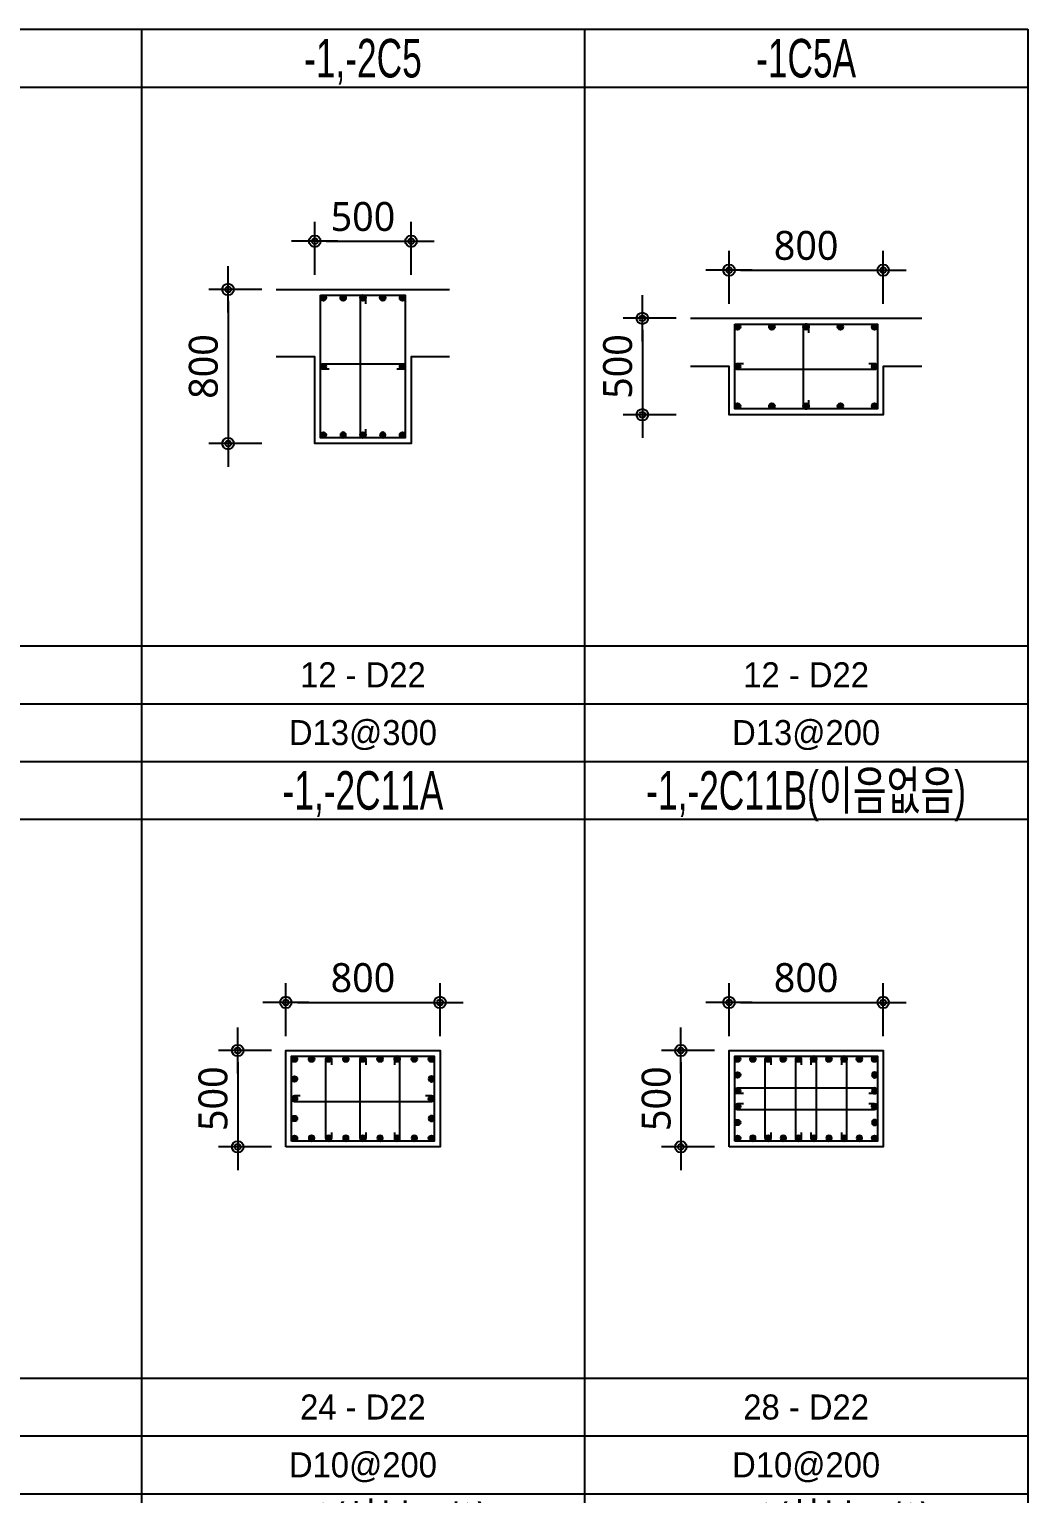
# Model space of a CAD drawing. Header units: millimetres. Extents: x 321717 to 696608, y -514806 to -16026.
# Drawn here: x 513102 to 518283, y -398355 to -390755 of the extents above; entities that cross this region are included whole.
import ezdxf
from ezdxf.enums import TextEntityAlignment as Align

# ---------------------------------------------------------------- set-up
doc = ezdxf.new("R2010")
doc.units = ezdxf.units.MM
doc.header["$LTSCALE"] = 65
doc.layers.get('Defpoints').update_dxf_attribs({"color": 145})
for name, color, linetype in [('BAR', 2, 'Continuous'), ('BAR1', 2, 'Continuous'), ('DIM', 7, 'Continuous'), ('LINE', 7, 'Continuous'), ('기둥', 4, 'Continuous')]:
    doc.layers.add(name, color=color, linetype=linetype)
doc.layers.add('TEXT', color=3, linetype='Continuous', lineweight=9)
doc.styles.add('돋음', font='Dotum.ttf')
doc.styles.add('맑은고딕', font='malgun_0.ttf')
doc.dimstyles.new('DIM_30', dxfattribs={"dimscale": 30, "dimtxt": 3, "dimasz": 1.2, "dimexe": 2, "dimexo": 1.5, "dimgap": 1, "dimtad": 1, "dimdec": 0, "dimdsep": 46, "dimtxsty": '맑은고딕', "dimblk1": 'DIMDOT', "dimblk2": 'DIMDOT', "dimsah": 1, "dimcen": 1, "dimdle": 2, "dimclrd": 7, "dimclre": 7, "dimclrt": 3, "dimadec": 0, "dimazin": 0, "dimtfac": 1, "dimtdec": 0, "dimtix": 1, "dimtmove": 2, "dimatfit": 3, "dimldrblk": 'DIMDOT', "dimfxl": 1, "dimtolj": 1, "dimarcsym": 0})

# ---------------------------------------------------------------- blocks, each defined once
blk = doc.blocks.new('A$C74EF247C')
at = {"layer": 'LINE', "color": 7, "linetype": 'Continuous'}
for p, q in [((0, 0), (0, -3800)), ((0, 0), (2300, 0)), ((2300, 0), (2300, -3800)), ((0, -300), (2300, -300)), ((0, -3800), (2300, -3800))]:
    blk.add_line(p, q, dxfattribs=at)
at = {"layer": 'LINE', "color": 4, "linetype": 'Continuous'}
for p, q in [((0, -3200), (2300, -3200)), ((0, -3500), (2300, -3500))]:
    blk.add_line(p, q, dxfattribs=at)
blk = doc.blocks.new('DIMDOT')
at = {"layer": 'DIM', "linetype": 'Continuous'}
blk.add_line((-2, 0), (2, 0), dxfattribs=at)
for radius in [0.5, 0.25]:
    blk.add_circle((0, 0), radius, dxfattribs=at)
blk = doc.blocks.new('*D130')
at = {"layer": 'Defpoints', "color": 0, "transparency": 16777216}
for p in [(546130.1, -127319.1), (545880.1, -127819.1), (546130.1, -127819.1)]:
    blk.add_point(p, dxfattribs=at)
at = {"layer": 'DIM', "color": 7, "lineweight": -2, "transparency": 16777216}
for p, q in [((546055.1, -127319.1), (545780.1, -127319.1)), ((545880.1, -127379.1), (545880.1, -127759.1)), ((546055.1, -127819.1), (545780.1, -127819.1))]:
    blk.add_line(p, q, dxfattribs=at)
at = {"layer": 'DIM', "color": 7, "lineweight": -2, "transparency": 16777216, "xscale": 60, "yscale": 60, "zscale": 60}
for p, rotation in [((545880.1, -127319.1), 90), ((545880.1, -127819.1), 270)]:
    blk.add_blockref('DIMDOT', p, dxfattribs=dict(at, rotation=rotation))
at = {"layer": 'DIM', "color": 3, "transparency": 16777216, "insert": (545752.6, -127569.1), "char_height": 150, "attachment_point": 5, "rotation": 90, "style": '맑은고딕'}
blk.add_mtext('\\A1;500', dxfattribs=at)
blk = doc.blocks.new('*D131')
at = {"layer": 'Defpoints', "color": 0, "transparency": 16777216}
for p in [(547130.1, -126869.1), (546330.1, -127119.1), (547130.1, -127119.1)]:
    blk.add_point(p, dxfattribs=at)
at = {"layer": 'DIM', "color": 7, "lineweight": -2, "transparency": 16777216}
for p, q in [((546330.1, -127044.1), (546330.1, -126769.1)), ((547130.1, -127044.1), (547130.1, -126769.1)), ((546390.1, -126869.1), (547070.1, -126869.1))]:
    blk.add_line(p, q, dxfattribs=at)
at = {"layer": 'DIM', "color": 7, "lineweight": -2, "transparency": 16777216, "xscale": 60, "yscale": 60, "zscale": 60, "rotation": 180}
blk.add_blockref('DIMDOT', (546330.1, -126869.1), dxfattribs=at)
at = {"layer": 'DIM', "color": 7, "lineweight": -2, "transparency": 16777216, "xscale": 60, "yscale": 60, "zscale": 60}
blk.add_blockref('DIMDOT', (547130.1, -126869.1), dxfattribs=at)
at = {"layer": 'DIM', "color": 3, "transparency": 16777216, "insert": (546730.1, -126741.6), "char_height": 150, "attachment_point": 5, "style": '맑은고딕'}
blk.add_mtext('\\A1;800', dxfattribs=at)
blk = doc.blocks.new('ST')
at = {"layer": 'BAR'}
blk.add_circle((0, 0), 14.5, dxfattribs=at)
blk = doc.blocks.new('A$C08B0344F')
at = {"layer": 'BAR'}
blk.add_hatch(color=256, dxfattribs=at).paths.add_polyline_path([(14.5, 0, 1), (-14.5, 0, 1)])
at = {"layer": 'BAR', "rotation": 270}
blk.add_blockref('ST', (0, 0), dxfattribs=at)
blk = doc.blocks.new('*D132')
at = {"layer": 'Defpoints', "color": 0, "transparency": 16777216}
for p in [(548580.1, -121041.3), (548330.1, -121841.3), (548580.1, -121841.3)]:
    blk.add_point(p, dxfattribs=at)
at = {"layer": 'DIM', "color": 7, "lineweight": -2, "transparency": 16777216}
for p, q in [((548505.1, -121041.3), (548230.1, -121041.3)), ((548330.1, -121101.3), (548330.1, -121781.3)), ((548505.1, -121841.3), (548230.1, -121841.3))]:
    blk.add_line(p, q, dxfattribs=at)
at = {"layer": 'DIM', "color": 7, "lineweight": -2, "transparency": 16777216, "xscale": 60, "yscale": 60, "zscale": 60}
for p, rotation in [((548330.1, -121041.3), 90), ((548330.1, -121841.3), 270)]:
    blk.add_blockref('DIMDOT', p, dxfattribs=dict(at, rotation=rotation))
at = {"layer": 'DIM', "color": 3, "transparency": 16777216, "insert": (548202.6, -121441.3), "char_height": 150, "attachment_point": 5, "rotation": 90, "style": '맑은고딕'}
blk.add_mtext('\\A1;800', dxfattribs=at)
blk = doc.blocks.new('*D133')
at = {"layer": 'Defpoints', "color": 0, "transparency": 16777216}
for p in [(549280.1, -120791.3), (548780.1, -121041.3), (549280.1, -121041.3)]:
    blk.add_point(p, dxfattribs=at)
at = {"layer": 'DIM', "color": 7, "lineweight": -2, "transparency": 16777216}
for p, q in [((548780.1, -120966.3), (548780.1, -120691.3)), ((549280.1, -120966.3), (549280.1, -120691.3)), ((548840.1, -120791.3), (549220.1, -120791.3))]:
    blk.add_line(p, q, dxfattribs=at)
at = {"layer": 'DIM', "color": 7, "lineweight": -2, "transparency": 16777216, "xscale": 60, "yscale": 60, "zscale": 60, "rotation": 180}
blk.add_blockref('DIMDOT', (548780.1, -120791.3), dxfattribs=at)
at = {"layer": 'DIM', "color": 7, "lineweight": -2, "transparency": 16777216, "xscale": 60, "yscale": 60, "zscale": 60}
blk.add_blockref('DIMDOT', (549280.1, -120791.3), dxfattribs=at)
at = {"layer": 'DIM', "color": 3, "transparency": 16777216, "insert": (549030.1, -120663.9), "char_height": 150, "attachment_point": 5, "style": '맑은고딕'}
blk.add_mtext('\\A1;500', dxfattribs=at)
blk = doc.blocks.new('*D136')
at = {"layer": 'Defpoints', "color": 0, "transparency": 16777216}
for p in [(550730.1, -127319.1), (550480.1, -127819.1), (550730.1, -127819.1)]:
    blk.add_point(p, dxfattribs=at)
at = {"layer": 'DIM', "color": 7, "lineweight": -2, "transparency": 16777216}
for p, q in [((550655.1, -127319.1), (550380.1, -127319.1)), ((550480.1, -127379.1), (550480.1, -127759.1)), ((550655.1, -127819.1), (550380.1, -127819.1))]:
    blk.add_line(p, q, dxfattribs=at)
at = {"layer": 'DIM', "color": 7, "lineweight": -2, "transparency": 16777216, "xscale": 60, "yscale": 60, "zscale": 60}
for p, rotation in [((550480.1, -127319.1), 90), ((550480.1, -127819.1), 270)]:
    blk.add_blockref('DIMDOT', p, dxfattribs=dict(at, rotation=rotation))
at = {"layer": 'DIM', "color": 3, "transparency": 16777216, "insert": (550352.6, -127569.1), "char_height": 150, "attachment_point": 5, "rotation": 90, "style": '맑은고딕'}
blk.add_mtext('\\A1;500', dxfattribs=at)
blk = doc.blocks.new('*D137')
at = {"layer": 'Defpoints', "color": 0, "transparency": 16777216}
for p in [(551730.1, -127069.1), (550930.1, -127319.1), (551730.1, -127319.1)]:
    blk.add_point(p, dxfattribs=at)
at = {"layer": 'DIM', "color": 7, "lineweight": -2, "transparency": 16777216}
for p, q in [((550930.1, -127244.1), (550930.1, -126969.1)), ((551730.1, -127244.1), (551730.1, -126969.1)), ((550990.1, -127069.1), (551670.1, -127069.1))]:
    blk.add_line(p, q, dxfattribs=at)
at = {"layer": 'DIM', "color": 7, "lineweight": -2, "transparency": 16777216, "xscale": 60, "yscale": 60, "zscale": 60, "rotation": 180}
blk.add_blockref('DIMDOT', (550930.1, -127069.1), dxfattribs=at)
at = {"layer": 'DIM', "color": 7, "lineweight": -2, "transparency": 16777216, "xscale": 60, "yscale": 60, "zscale": 60}
blk.add_blockref('DIMDOT', (551730.1, -127069.1), dxfattribs=at)
at = {"layer": 'DIM', "color": 3, "transparency": 16777216, "insert": (551330.1, -126941.6), "char_height": 150, "attachment_point": 5, "style": '맑은고딕'}
blk.add_mtext('\\A1;800', dxfattribs=at)
blk = doc.blocks.new('*D142')
at = {"layer": 'Defpoints', "color": 0, "transparency": 16777216}
for p in [(546330.1, -138489.4), (546080.1, -138989.4), (546330.1, -138989.4)]:
    blk.add_point(p, dxfattribs=at)
at = {"layer": 'DIM', "color": 7, "lineweight": -2, "transparency": 16777216}
for p, q in [((546255.1, -138489.4), (545980.1, -138489.4)), ((546080.1, -138549.4), (546080.1, -138929.4)), ((546255.1, -138989.4), (545980.1, -138989.4))]:
    blk.add_line(p, q, dxfattribs=at)
at = {"layer": 'DIM', "color": 7, "lineweight": -2, "transparency": 16777216, "xscale": 60, "yscale": 60, "zscale": 60}
for p, rotation in [((546080.1, -138489.4), 90), ((546080.1, -138989.4), 270)]:
    blk.add_blockref('DIMDOT', p, dxfattribs=dict(at, rotation=rotation))
at = {"layer": 'DIM', "color": 3, "transparency": 16777216, "insert": (545952.6, -138739.4), "char_height": 150, "attachment_point": 5, "rotation": 90, "style": '맑은고딕'}
blk.add_mtext('\\A1;500', dxfattribs=at)
blk = doc.blocks.new('*D143')
at = {"layer": 'Defpoints', "color": 0, "transparency": 16777216}
for p in [(547130.1, -138239.4), (546330.1, -138489.4), (547130.1, -138489.4)]:
    blk.add_point(p, dxfattribs=at)
at = {"layer": 'DIM', "color": 7, "lineweight": -2, "transparency": 16777216}
for p, q in [((546330.1, -138414.4), (546330.1, -138139.4)), ((547130.1, -138414.4), (547130.1, -138139.4)), ((546390.1, -138239.4), (547070.1, -138239.4))]:
    blk.add_line(p, q, dxfattribs=at)
at = {"layer": 'DIM', "color": 7, "lineweight": -2, "transparency": 16777216, "xscale": 60, "yscale": 60, "zscale": 60, "rotation": 180}
blk.add_blockref('DIMDOT', (546330.1, -138239.4), dxfattribs=at)
at = {"layer": 'DIM', "color": 7, "lineweight": -2, "transparency": 16777216, "xscale": 60, "yscale": 60, "zscale": 60}
blk.add_blockref('DIMDOT', (547130.1, -138239.4), dxfattribs=at)
at = {"layer": 'DIM', "color": 3, "transparency": 16777216, "insert": (546730.1, -138111.9), "char_height": 150, "attachment_point": 5, "style": '맑은고딕'}
blk.add_mtext('\\A1;800', dxfattribs=at)
blk = doc.blocks.new('*D144')
at = {"layer": 'Defpoints', "color": 0, "transparency": 16777216}
for p in [(548630.1, -133548.1), (548380.1, -134048.1), (548630.1, -134048.1)]:
    blk.add_point(p, dxfattribs=at)
at = {"layer": 'DIM', "color": 7, "lineweight": -2, "transparency": 16777216}
for p, q in [((548555.1, -133548.1), (548280.1, -133548.1)), ((548380.1, -133608.1), (548380.1, -133988.1)), ((548555.1, -134048.1), (548280.1, -134048.1))]:
    blk.add_line(p, q, dxfattribs=at)
at = {"layer": 'DIM', "color": 7, "lineweight": -2, "transparency": 16777216, "xscale": 60, "yscale": 60, "zscale": 60}
for p, rotation in [((548380.1, -133548.1), 90), ((548380.1, -134048.1), 270)]:
    blk.add_blockref('DIMDOT', p, dxfattribs=dict(at, rotation=rotation))
at = {"layer": 'DIM', "color": 3, "transparency": 16777216, "insert": (548252.6, -133798.1), "char_height": 150, "attachment_point": 5, "rotation": 90, "style": '맑은고딕'}
blk.add_mtext('\\A1;500', dxfattribs=at)
blk = doc.blocks.new('*D145')
at = {"layer": 'Defpoints', "color": 0, "transparency": 16777216}
for p in [(549430.1, -133298.1), (548630.1, -133548.1), (549430.1, -133548.1)]:
    blk.add_point(p, dxfattribs=at)
at = {"layer": 'DIM', "color": 7, "lineweight": -2, "transparency": 16777216}
for p, q in [((548630.1, -133473.1), (548630.1, -133198.1)), ((549430.1, -133473.1), (549430.1, -133198.1)), ((548690.1, -133298.1), (549370.1, -133298.1))]:
    blk.add_line(p, q, dxfattribs=at)
at = {"layer": 'DIM', "color": 7, "lineweight": -2, "transparency": 16777216, "xscale": 60, "yscale": 60, "zscale": 60, "rotation": 180}
blk.add_blockref('DIMDOT', (548630.1, -133298.1), dxfattribs=at)
at = {"layer": 'DIM', "color": 7, "lineweight": -2, "transparency": 16777216, "xscale": 60, "yscale": 60, "zscale": 60}
blk.add_blockref('DIMDOT', (549430.1, -133298.1), dxfattribs=at)
at = {"layer": 'DIM', "color": 3, "transparency": 16777216, "insert": (549030.1, -133170.6), "char_height": 150, "attachment_point": 5, "style": '맑은고딕'}
blk.add_mtext('\\A1;800', dxfattribs=at)
blk = doc.blocks.new('*D167')
at = {"layer": 'Defpoints', "color": 0, "transparency": 16777216}
for p in [(550930.1, -138489.4), (550680.1, -138989.4), (550930.1, -138989.4)]:
    blk.add_point(p, dxfattribs=at)
at = {"layer": 'DIM', "color": 7, "lineweight": -2, "transparency": 16777216}
for p, q in [((550855.1, -138489.4), (550580.1, -138489.4)), ((550680.1, -138549.4), (550680.1, -138929.4)), ((550855.1, -138989.4), (550580.1, -138989.4))]:
    blk.add_line(p, q, dxfattribs=at)
at = {"layer": 'DIM', "color": 7, "lineweight": -2, "transparency": 16777216, "xscale": 60, "yscale": 60, "zscale": 60}
for p, rotation in [((550680.1, -138489.4), 90), ((550680.1, -138989.4), 270)]:
    blk.add_blockref('DIMDOT', p, dxfattribs=dict(at, rotation=rotation))
at = {"layer": 'DIM', "color": 3, "transparency": 16777216, "insert": (550552.6, -138739.4), "char_height": 150, "attachment_point": 5, "rotation": 90, "style": '맑은고딕'}
blk.add_mtext('\\A1;500', dxfattribs=at)
blk = doc.blocks.new('*D168')
at = {"layer": 'Defpoints', "color": 0, "transparency": 16777216}
for p in [(551730.1, -138239.4), (550930.1, -138489.4), (551730.1, -138489.4)]:
    blk.add_point(p, dxfattribs=at)
at = {"layer": 'DIM', "color": 7, "lineweight": -2, "transparency": 16777216}
for p, q in [((550930.1, -138414.4), (550930.1, -138139.4)), ((551730.1, -138414.4), (551730.1, -138139.4)), ((550990.1, -138239.4), (551670.1, -138239.4))]:
    blk.add_line(p, q, dxfattribs=at)
at = {"layer": 'DIM', "color": 7, "lineweight": -2, "transparency": 16777216, "xscale": 60, "yscale": 60, "zscale": 60, "rotation": 180}
blk.add_blockref('DIMDOT', (550930.1, -138239.4), dxfattribs=at)
at = {"layer": 'DIM', "color": 7, "lineweight": -2, "transparency": 16777216, "xscale": 60, "yscale": 60, "zscale": 60}
blk.add_blockref('DIMDOT', (551730.1, -138239.4), dxfattribs=at)
at = {"layer": 'DIM', "color": 3, "transparency": 16777216, "insert": (551330.1, -138111.9), "char_height": 150, "attachment_point": 5, "style": '맑은고딕'}
blk.add_mtext('\\A1;800', dxfattribs=at)
blk = doc.blocks.new('*D181')
at = {"layer": 'Defpoints', "color": 0, "transparency": 16777216}
for p in [(548530.1, -139879.4), (548280.1, -140779.4), (548530.1, -140779.4)]:
    blk.add_point(p, dxfattribs=at)
at = {"layer": 'DIM', "color": 7, "lineweight": -2, "transparency": 16777216}
for p, q in [((548455.1, -139879.4), (548180.1, -139879.4)), ((548280.1, -139939.4), (548280.1, -140719.4)), ((548455.1, -140779.4), (548180.1, -140779.4))]:
    blk.add_line(p, q, dxfattribs=at)
at = {"layer": 'DIM', "color": 7, "lineweight": -2, "transparency": 16777216, "xscale": 60, "yscale": 60, "zscale": 60}
for p, rotation in [((548280.1, -139879.4), 90), ((548280.1, -140779.4), 270)]:
    blk.add_blockref('DIMDOT', p, dxfattribs=dict(at, rotation=rotation))
at = {"layer": 'DIM', "color": 3, "transparency": 16777216, "insert": (548152.6, -140329.4), "char_height": 150, "attachment_point": 5, "rotation": 90, "style": '맑은고딕'}
blk.add_mtext('\\A1;900', dxfattribs=at)
blk = doc.blocks.new('*D182')
at = {"layer": 'Defpoints', "color": 0, "transparency": 16777216}
for p in [(549330.1, -139629.4), (548730.1, -139879.4), (549330.1, -139879.4)]:
    blk.add_point(p, dxfattribs=at)
at = {"layer": 'DIM', "color": 7, "lineweight": -2, "transparency": 16777216}
for p, q in [((548730.1, -139804.4), (548730.1, -139529.4)), ((549330.1, -139804.4), (549330.1, -139529.4)), ((548790.1, -139629.4), (549270.1, -139629.4))]:
    blk.add_line(p, q, dxfattribs=at)
at = {"layer": 'DIM', "color": 7, "lineweight": -2, "transparency": 16777216, "xscale": 60, "yscale": 60, "zscale": 60, "rotation": 180}
blk.add_blockref('DIMDOT', (548730.1, -139629.4), dxfattribs=at)
at = {"layer": 'DIM', "color": 7, "lineweight": -2, "transparency": 16777216, "xscale": 60, "yscale": 60, "zscale": 60}
blk.add_blockref('DIMDOT', (549330.1, -139629.4), dxfattribs=at)
at = {"layer": 'DIM', "color": 3, "transparency": 16777216, "insert": (549030.1, -139501.9), "char_height": 150, "attachment_point": 5, "style": '맑은고딕'}
blk.add_mtext('\\A1;600', dxfattribs=at)
blk = doc.blocks.new('*D187')
at = {"layer": 'Defpoints', "color": 0, "transparency": 16777216}
for p in [(550830.1, -145192.8), (550580.1, -146092.8), (550830.1, -146092.8)]:
    blk.add_point(p, dxfattribs=at)
at = {"layer": 'DIM', "color": 7, "lineweight": -2, "transparency": 16777216}
for p, q in [((550755.1, -145192.8), (550480.1, -145192.8)), ((550580.1, -145252.8), (550580.1, -146032.8)), ((550755.1, -146092.8), (550480.1, -146092.8))]:
    blk.add_line(p, q, dxfattribs=at)
at = {"layer": 'DIM', "color": 7, "lineweight": -2, "transparency": 16777216, "xscale": 60, "yscale": 60, "zscale": 60}
for p, rotation in [((550580.1, -145192.8), 90), ((550580.1, -146092.8), 270)]:
    blk.add_blockref('DIMDOT', p, dxfattribs=dict(at, rotation=rotation))
at = {"layer": 'DIM', "color": 3, "transparency": 16777216, "insert": (550452.6, -145642.8), "char_height": 150, "attachment_point": 5, "rotation": 90, "style": '맑은고딕'}
blk.add_mtext('\\A1;900', dxfattribs=at)
blk = doc.blocks.new('*D188')
at = {"layer": 'Defpoints', "color": 0, "transparency": 16777216}
for p in [(551630.1, -144942.8), (551030.1, -145192.8), (551630.1, -145192.8)]:
    blk.add_point(p, dxfattribs=at)
at = {"layer": 'DIM', "color": 7, "lineweight": -2, "transparency": 16777216}
for p, q in [((551030.1, -145117.8), (551030.1, -144842.8)), ((551630.1, -145117.8), (551630.1, -144842.8)), ((551090.1, -144942.8), (551570.1, -144942.8))]:
    blk.add_line(p, q, dxfattribs=at)
at = {"layer": 'DIM', "color": 7, "lineweight": -2, "transparency": 16777216, "xscale": 60, "yscale": 60, "zscale": 60, "rotation": 180}
blk.add_blockref('DIMDOT', (551030.1, -144942.8), dxfattribs=at)
at = {"layer": 'DIM', "color": 7, "lineweight": -2, "transparency": 16777216, "xscale": 60, "yscale": 60, "zscale": 60}
blk.add_blockref('DIMDOT', (551630.1, -144942.8), dxfattribs=at)
at = {"layer": 'DIM', "color": 3, "transparency": 16777216, "insert": (551330.1, -144815.3), "char_height": 150, "attachment_point": 5, "style": '맑은고딕'}
blk.add_mtext('\\A1;600', dxfattribs=at)
blk = doc.blocks.new('2C4')
at = {"layer": 'BAR1'}
blk.add_lwpolyline([(780, 1830), (780, 2270), (1520, 2270), (1520, 1830)], close=True, dxfattribs=at)
for points in [[(1164.5, 1874.5), (1164.5, 1844.5, -1), (1135.5, 1844.5), (1135.5, 2255.5, -1), (1164.5, 2255.5), (1164.5, 2225.5)], [(824.5, 2064.5), (794.5, 2064.5, 1), (794.5, 2035.5), (1505.5, 2035.5, 1), (1505.5, 2064.5), (1475.5, 2064.5)]]:
    blk.add_lwpolyline(points, format="xyb", dxfattribs=at)
at = {"layer": '기둥'}
for points in [[(1100, 2500), (1100, 2300), (1550, 2300), (1550, 1800), (750, 1800), (750, 2050), (550, 2050)], [(850, 2500), (850, 2300), (550, 2300)]]:
    blk.add_lwpolyline(points, dxfattribs=at)
at = {"layer": 'BAR', "rotation": 89.99999999999713}
for p in [(794.5, 2255.5), (972.25, 2255.5), (1150, 2255.5), (1327.75, 2255.5), (1505.5, 2255.5), (794.5, 2050), (1505.5, 2050), (794.5, 1844.5), (972.25, 1844.5), (1150, 1844.5), (1327.75, 1844.5), (1505.5, 1844.5)]:
    blk.add_blockref('A$C08B0344F', p, dxfattribs=at)
at = {"layer": 'LINE'}
blk.add_blockref('A$C74EF247C', (0, 3800), dxfattribs=at)
at = {"layer": 'TEXT', "color": 6, "style": '돋음', "width": 0.7}
blk.add_text('-1,-2C4', height=200, dxfattribs=at).set_placement((1150, 3650), align=Align.MIDDLE_CENTER)
at = {"layer": 'TEXT', "linetype": 'ByBlock', "style": '돋음'}
for s, p in [('12 - D22', (1150, 450)), ('D10@300', (1150, 150))]:
    blk.add_text(s, height=130, dxfattribs=at).set_placement(p, align=Align.MIDDLE_CENTER)
at = {"layer": 'DIM'}
dim = blk.add_linear_dim(base=(1550, 2750), p1=(750, 2500), p2=(1550, 2500), dimstyle='DIM_30', override={"dimscale": 50}, dxfattribs=at)
dim.commit()
dim.dimension.update_dxf_attribs({"geometry": '*D131', "text_midpoint": (1150, 2877.5), "insert": (-545580.09, 129619.06)})
dim = blk.add_linear_dim(base=(300, 1800), p1=(550, 2300), p2=(550, 1800), angle=270, dimstyle='DIM_30', override={"dimscale": 50}, dxfattribs=at)
dim.commit()
dim.dimension.update_dxf_attribs({"geometry": '*D130', "text_midpoint": (172.5, 2050), "insert": (-545580.09, 129619.06)})
blk = doc.blocks.new('2C5')
at = {"layer": 'BAR1'}
blk.add_lwpolyline([(930, 2420), (1370, 2420), (1370, 1680), (930, 1680)], close=True, dxfattribs=at)
for points in [[(1164.5, 2375.5), (1164.5, 2405.5, 1), (1135.5, 2405.5), (1135.5, 1694.5, 1), (1164.5, 1694.5), (1164.5, 1724.5)], [(974.5, 2035.5), (944.5, 2035.5, -1), (944.5, 2064.5), (1355.5, 2064.5, -1), (1355.5, 2035.5), (1325.5, 2035.5)]]:
    blk.add_lwpolyline(points, format="xyb", dxfattribs=at)
at = {"layer": '기둥'}
blk.add_line((700, 2450), (1600, 2450), dxfattribs=at)
blk.add_lwpolyline([(1600, 2100), (1400, 2100), (1400, 1650), (900, 1650), (900, 2100), (700, 2100)], dxfattribs=at)
at = {"layer": 'BAR'}
for p in [(944.5, 2405.5), (1047.25, 2405.5), (1150, 2405.5), (1252.75, 2405.5), (1355.5, 2405.5), (944.5, 2050), (1355.5, 2050), (944.5, 1694.5), (1150, 1694.5), (1355.5, 1694.5)]:
    blk.add_blockref('A$C08B0344F', p, dxfattribs=at)
at = {"layer": 'BAR', "xscale": -1, "rotation": 180}
for p in [(1047.25, 1694.5), (1252.75, 1694.5)]:
    blk.add_blockref('A$C08B0344F', p, dxfattribs=at)
at = {"layer": 'LINE'}
blk.add_blockref('A$C74EF247C', (0, 3800), dxfattribs=at)
at = {"layer": 'TEXT', "color": 6, "style": '돋음', "width": 0.7}
blk.add_text('-1,-2C5', height=200, dxfattribs=at).set_placement((1150, 3650), align=Align.MIDDLE_CENTER)
at = {"layer": 'TEXT', "linetype": 'ByBlock', "style": '돋음'}
for s, p in [('12 - D22', (1150, 450)), ('D13@300', (1150, 150))]:
    blk.add_text(s, height=130, dxfattribs=at).set_placement(p, align=Align.MIDDLE_CENTER)
at = {"layer": 'DIM'}
dim = blk.add_linear_dim(base=(1400, 2700), p1=(900, 2450), p2=(1400, 2450), dimstyle='DIM_30', override={"dimscale": 50}, dxfattribs=at)
dim.commit()
dim.dimension.update_dxf_attribs({"geometry": '*D133', "text_midpoint": (1150, 2827.5), "insert": (-547880.09, 123491.35)})
dim = blk.add_linear_dim(base=(450, 1650), p1=(700, 2450), p2=(700, 1650), angle=270, dimstyle='DIM_30', override={"dimscale": 50}, dxfattribs=at)
dim.commit()
dim.dimension.update_dxf_attribs({"geometry": '*D132', "text_midpoint": (322.5, 2050), "insert": (-547880.09, 123491.35)})
blk = doc.blocks.new('C5A')
at = {"layer": 'BAR1'}
blk.add_lwpolyline([(780, 2270), (1520, 2270), (1520, 1830), (780, 1830)], close=True, dxfattribs=at)
for points in [[(1164.5, 2225.5), (1164.5, 2255.5, 1), (1135.5, 2255.5), (1135.5, 1844.5, 1), (1164.5, 1844.5), (1164.5, 1874.5)], [(824.5, 2064.5), (794.5, 2064.5, 1), (794.5, 2035.5), (1505.5, 2035.5, 1), (1505.5, 2064.5), (1475.5, 2064.5)]]:
    blk.add_lwpolyline(points, format="xyb", dxfattribs=at)
at = {"layer": '기둥'}
blk.add_line((550, 2300), (1750, 2300), dxfattribs=at)
blk.add_lwpolyline([(1750, 2050), (1550, 2050), (1550, 1800), (750, 1800), (750, 2050), (550, 2050)], dxfattribs=at)
at = {"layer": 'BAR'}
for p in [(794.5, 2255.5), (972.25, 2255.5), (1150, 2255.5), (1327.75, 2255.5), (1505.5, 2255.5), (794.5, 2050), (1505.5, 2050), (794.5, 1844.5), (972.25, 1844.5), (1150, 1844.5), (1327.75, 1844.5), (1505.5, 1844.5)]:
    blk.add_blockref('A$C08B0344F', p, dxfattribs=at)
at = {"layer": 'LINE'}
blk.add_blockref('A$C74EF247C', (0, 3800), dxfattribs=at)
at = {"layer": 'TEXT', "color": 6, "style": '돋음', "width": 0.7}
blk.add_text('-1C5A', height=200, dxfattribs=at).set_placement((1150, 3650), align=Align.MIDDLE_CENTER)
at = {"layer": 'TEXT', "linetype": 'ByBlock', "style": '돋음'}
for s, p in [('12 - D22', (1150, 450)), ('D13@200', (1150, 150))]:
    blk.add_text(s, height=130, dxfattribs=at).set_placement(p, align=Align.MIDDLE_CENTER)
at = {"layer": 'DIM'}
dim = blk.add_linear_dim(base=(1550, 2550), p1=(750, 2300), p2=(1550, 2300), dimstyle='DIM_30', override={"dimscale": 50}, dxfattribs=at)
dim.commit()
dim.dimension.update_dxf_attribs({"geometry": '*D137', "text_midpoint": (1150, 2677.5), "insert": (-550180.09, 129619.06)})
dim = blk.add_linear_dim(base=(300, 1800), p1=(550, 2300), p2=(550, 1800), angle=270, dimstyle='DIM_30', override={"dimscale": 50}, dxfattribs=at)
dim.commit()
dim.dimension.update_dxf_attribs({"geometry": '*D136', "text_midpoint": (172.5, 2050), "insert": (-550180.09, 129619.06)})
blk = doc.blocks.new('-2C11')
at = {"layer": 'BAR1'}
blk.add_lwpolyline([(780, 1830), (780, 2270), (1520, 2270), (1520, 1830)], close=True, dxfattribs=at)
for points in [[(1093.4, 1874.5), (1093.4, 1844.5, -1), (1064.4, 1844.5), (1064.4, 2255.5, -1), (1093.4, 2255.5), (1093.4, 2225.5)], [(1206.6, 1874.5), (1206.6, 1844.5, 1), (1235.6, 1844.5), (1235.6, 2255.5, 1), (1206.6, 2255.5), (1206.6, 2225.5)], [(824.5, 2064.5), (794.5, 2064.5, 1), (794.5, 2035.5), (1505.5, 2035.5, 1), (1505.5, 2064.5), (1475.5, 2064.5)]]:
    blk.add_lwpolyline(points, format="xyb", dxfattribs=at)
at = {"layer": '기둥'}
blk.add_lwpolyline([(750, 1800), (750, 2300), (1550, 2300), (1550, 1800)], close=True, dxfattribs=at)
at = {"layer": 'BAR', "rotation": 90.00000000000031}
for p in [(794.5, 2255.5), (936.7, 2255.5), (1078.9, 2255.5), (1221.1, 2255.5), (1363.3, 2255.5), (1505.5, 2255.5), (794.5, 2152.75), (794.5, 2050), (1505.5, 2050), (794.5, 1947.25), (794.5, 1844.5), (936.7, 1844.5), (1078.9, 1844.5), (1221.1, 1844.5), (1363.3, 1844.5), (1505.5, 1844.5)]:
    blk.add_blockref('A$C08B0344F', p, dxfattribs=at)
at = {"layer": 'BAR', "xscale": -1, "rotation": 269.9999999999955}
for p in [(1505.5, 2152.75), (1505.5, 1947.25)]:
    blk.add_blockref('A$C08B0344F', p, dxfattribs=at)
at = {"layer": 'LINE'}
blk.add_blockref('A$C74EF247C', (0, 3800), dxfattribs=at)
at = {"layer": 'TEXT', "color": 6, "style": '돋음', "width": 0.7}
blk.add_text('-1,-2C11', height=200, dxfattribs=at).set_placement((1150, 3650), align=Align.MIDDLE_CENTER)
at = {"layer": 'TEXT', "linetype": 'ByBlock', "style": '돋음'}
for s, p in [('18 - D22', (1150, 450)), ('D10@200', (1150, 150))]:
    blk.add_text(s, height=130, dxfattribs=at).set_placement(p, align=Align.MIDDLE_CENTER)
at = {"layer": 'DIM'}
dim = blk.add_linear_dim(base=(1550, 2550), p1=(750, 2300), p2=(1550, 2300), dimstyle='DIM_30', override={"dimscale": 50}, dxfattribs=at)
dim.commit()
dim.dimension.update_dxf_attribs({"geometry": '*D143', "text_midpoint": (1150, 2677.5), "insert": (-545580.09, 140789.38)})
dim = blk.add_linear_dim(base=(500, 1800), p1=(750, 2300), p2=(750, 1800), angle=270, dimstyle='DIM_30', override={"dimscale": 50}, dxfattribs=at)
dim.commit()
dim.dimension.update_dxf_attribs({"geometry": '*D142', "text_midpoint": (372.5, 2050), "insert": (-545580.09, 140789.38)})
blk = doc.blocks.new('-2C11A')
at = {"layer": 'BAR1'}
blk.add_lwpolyline([(780, 1830), (780, 2270), (1520, 2270), (1520, 1830)], close=True, dxfattribs=at)
for points in [[(986.75, 1874.5), (986.75, 1844.5, -1), (957.75, 1844.5), (957.75, 2255.5, -1), (986.75, 2255.5), (986.75, 2225.5)], [(1164.5, 1874.5), (1164.5, 1844.5, -1), (1135.5, 1844.5), (1135.5, 2255.5, -1), (1164.5, 2255.5), (1164.5, 2225.5)], [(1313.25, 1874.5), (1313.25, 1844.5, 1), (1342.25, 1844.5), (1342.25, 2255.5, 1), (1313.25, 2255.5), (1313.25, 2225.5)], [(824.5, 2064.5), (794.5, 2064.5, 1), (794.5, 2035.5), (1505.5, 2035.5, 1), (1505.5, 2064.5), (1475.5, 2064.5)]]:
    blk.add_lwpolyline(points, format="xyb", dxfattribs=at)
at = {"layer": '기둥'}
blk.add_lwpolyline([(750, 1800), (750, 2300), (1550, 2300), (1550, 1800)], close=True, dxfattribs=at)
at = {"layer": 'BAR', "rotation": 90.00000000000031}
for p in [(794.5, 2255.5), (883.375, 2255.5), (972.25, 2255.5), (1061.125, 2255.5), (1150, 2255.5), (1238.875, 2255.5), (1327.75, 2255.5), (1416.625, 2255.5), (1505.5, 2255.5), (794.5, 2152.75), (794.5, 2050), (1505.5, 2050), (794.5, 1947.25), (794.5, 1844.5), (1505.5, 1844.5)]:
    blk.add_blockref('A$C08B0344F', p, dxfattribs=at)
at = {"layer": 'BAR', "xscale": -1}
for p, rotation in [((1505.5, 2152.75), 269.9999999999955), ((1505.5, 1947.25), 269.9999999999955), ((883.375, 1844.5), 89.99999999999544), ((972.25, 1844.5), 89.99999999999544), ((1061.125, 1844.5), 89.99999999999544), ((1150, 1844.5), 89.99999999999544), ((1238.875, 1844.5), 89.99999999999544), ((1327.75, 1844.5), 89.99999999999544), ((1416.625, 1844.5), 89.99999999999544)]:
    blk.add_blockref('A$C08B0344F', p, dxfattribs=dict(at, rotation=rotation))
at = {"layer": 'LINE'}
blk.add_blockref('A$C74EF247C', (0, 3800), dxfattribs=at)
at = {"layer": 'TEXT', "color": 6, "style": '돋음', "width": 0.7}
blk.add_text('-1,-2C11A', height=200, dxfattribs=at).set_placement((1150, 3650), align=Align.MIDDLE_CENTER)
at = {"layer": 'TEXT', "linetype": 'ByBlock', "style": '돋음'}
for s, p in [('24 - D22', (1150, 450)), ('D10@200', (1150, 150))]:
    blk.add_text(s, height=130, dxfattribs=at).set_placement(p, align=Align.MIDDLE_CENTER)
at = {"layer": 'DIM'}
dim = blk.add_linear_dim(base=(1550, 2550), p1=(750, 2300), p2=(1550, 2300), dimstyle='DIM_30', override={"dimscale": 50}, dxfattribs=at)
dim.commit()
dim.dimension.update_dxf_attribs({"geometry": '*D145', "text_midpoint": (1150, 2677.497), "insert": (-547880.091, 135848.065)})
dim = blk.add_linear_dim(base=(500, 1800), p1=(750, 2300), p2=(750, 1800), angle=270, dimstyle='DIM_30', override={"dimscale": 50}, dxfattribs=at)
dim.commit()
dim.dimension.update_dxf_attribs({"geometry": '*D144', "text_midpoint": (372.503, 2050), "insert": (-547880.091, 135848.065)})
blk = doc.blocks.new('-2C11B')
at = {"layer": 'BAR1'}
blk.add_lwpolyline([(780, 1830), (780, 2270), (1520, 2270), (1520, 1830)], close=True, dxfattribs=at)
for points in [[(967, 1874.5), (967, 1844.5, -1), (938, 1844.5), (938, 2255.5, -1), (967, 2255.5), (967, 2225.5)], [(1125, 1874.5), (1125, 1844.5, -1), (1096, 1844.5), (1096, 2255.5, -1), (1125, 2255.5), (1125, 2225.5)], [(1175, 1874.5), (1175, 1844.5, 1), (1204, 1844.5), (1204, 2255.5, 1), (1175, 2255.5), (1175, 2225.5)], [(1333, 1874.5), (1333, 1844.5, 1), (1362, 1844.5), (1362, 2255.5, 1), (1333, 2255.5), (1333, 2225.5)], [(824.5, 2076.6), (794.5, 2076.6, -1), (794.5, 2105.6), (1505.5, 2105.6, -1), (1505.5, 2076.6), (1475.5, 2076.6)], [(824.5, 2023.4), (794.5, 2023.4, 1), (794.5, 1994.4), (1505.5, 1994.4, 1), (1505.5, 2023.4), (1475.5, 2023.4)]]:
    blk.add_lwpolyline(points, format="xyb", dxfattribs=at)
at = {"layer": '기둥'}
blk.add_lwpolyline([(750, 1800), (750, 2300), (1550, 2300), (1550, 1800)], close=True, dxfattribs=at)
at = {"layer": 'BAR', "rotation": 90.00000000000031}
for p in [(794.5, 2255.5), (873.5, 2255.5), (952.5, 2255.5), (1031.5, 2255.5), (1110.5, 2255.5), (1189.5, 2255.5), (1268.5, 2255.5), (1347.5, 2255.5), (1426.5, 2255.5), (1505.5, 2255.5), (794.5, 2173.3), (794.5, 2091.1), (794.5, 2008.9), (1505.5, 2008.9), (794.5, 1926.7), (794.5, 1844.5), (1505.5, 1844.5)]:
    blk.add_blockref('A$C08B0344F', p, dxfattribs=at)
at = {"layer": 'BAR', "xscale": -1}
for p, rotation in [((1505.5, 2173.3), 269.9999999999955), ((1505.5, 2091.1), 269.9999999999955), ((1505.5, 1926.7), 269.9999999999955), ((873.5, 1844.5), 89.99999999999544), ((952.5, 1844.5), 89.99999999999544), ((1031.5, 1844.5), 89.99999999999544), ((1110.5, 1844.5), 89.99999999999544), ((1189.5, 1844.5), 89.99999999999544), ((1268.5, 1844.5), 89.99999999999544), ((1347.5, 1844.5), 89.99999999999544), ((1426.5, 1844.5), 89.99999999999544)]:
    blk.add_blockref('A$C08B0344F', p, dxfattribs=dict(at, rotation=rotation))
at = {"layer": 'LINE'}
blk.add_blockref('A$C74EF247C', (0, 3800), dxfattribs=at)
at = {"layer": 'TEXT', "color": 6, "style": '돋음', "width": 0.7}
blk.add_text('-1,-2C11B(이음없음)', height=200, dxfattribs=at).set_placement((1150, 3650), align=Align.MIDDLE_CENTER)
at = {"layer": 'TEXT', "linetype": 'ByBlock', "style": '돋음'}
for s, p in [('28 - D22', (1150, 450)), ('D10@200', (1150, 150))]:
    blk.add_text(s, height=130, dxfattribs=at).set_placement(p, align=Align.MIDDLE_CENTER)
at = {"layer": 'DIM'}
dim = blk.add_linear_dim(base=(1550, 2550), p1=(750, 2300), p2=(1550, 2300), dimstyle='DIM_30', override={"dimscale": 50}, dxfattribs=at)
dim.commit()
dim.dimension.update_dxf_attribs({"geometry": '*D168', "text_midpoint": (1150, 2677.5), "insert": (-550180.1, 140789.4)})
dim = blk.add_linear_dim(base=(500, 1800), p1=(750, 2300), p2=(750, 1800), angle=270, dimstyle='DIM_30', override={"dimscale": 50}, dxfattribs=at)
dim.commit()
dim.dimension.update_dxf_attribs({"geometry": '*D167', "text_midpoint": (372.5, 2050), "insert": (-550180.1, 140789.4)})
blk = doc.blocks.new('-1BT2(상부')
at = {"layer": 'BAR1'}
blk.add_lwpolyline([(880, 2420), (1420, 2420), (1420, 1580), (880, 1580)], close=True, dxfattribs=at)
for points in [[(1113.4, 2375.5), (1113.4, 2405.5, 1), (1084.4, 2405.5), (1084.4, 1594.5, 1), (1113.4, 1594.5), (1113.4, 1624.5)], [(1186.6, 2375.5), (1186.6, 2405.5, -1), (1215.6, 2405.5), (1215.6, 1594.5, -1), (1186.6, 1594.5), (1186.6, 1624.5)], [(924.5, 2120.7), (894.5, 2120.7, -1), (894.5, 2149.7), (1405.5, 2149.7, -1), (1405.5, 2120.7), (1375.5, 2120.7)], [(924.5, 1879.3), (894.5, 1879.3, 1), (894.5, 1850.3), (1405.5, 1850.3, 1), (1405.5, 1879.3), (1375.5, 1879.3)]]:
    blk.add_lwpolyline(points, format="xyb", dxfattribs=at)
at = {"layer": 'DIM'}
for p, q in [((1445.5, 2135.2), (1550, 2135.2)), ((1550, 2135.2), (1550, 1864.8)), ((1445.5, 1864.8), (1650, 1864.8))]:
    blk.add_line(p, q, dxfattribs=at)
for centre in [(1405.5, 2135.2), (1405.5, 1864.8)]:
    blk.add_circle(centre, 40, dxfattribs=at)
at = {"layer": '기둥'}
blk.add_line((650, 2450), (1650, 2450), dxfattribs=at)
blk.add_lwpolyline([(1650, 2200), (1450, 2200), (1450, 1550), (850, 1550), (850, 2200), (650, 2200)], dxfattribs=at)
at = {"layer": 'BAR'}
for p in [(894.5, 2405.5), (996.7, 2405.5), (1098.9, 2405.5), (1201.1, 2405.5), (1303.3, 2405.5), (1405.5, 2405.5), (894.5, 2135.2), (1405.5, 2135.2), (894.5, 1864.8), (1405.5, 1864.8), (894.5, 1594.5), (1201.1, 1594.5), (1405.5, 1594.5)]:
    blk.add_blockref('A$C08B0344F', p, dxfattribs=at)
at = {"layer": 'BAR', "xscale": -1, "rotation": 180}
for p in [(996.7, 1594.5), (1098.9, 1594.5), (1303.3, 1594.5)]:
    blk.add_blockref('A$C08B0344F', p, dxfattribs=at)
at = {"layer": 'LINE'}
blk.add_blockref('A$C74EF247C', (0, 3800), dxfattribs=at)
at = {"layer": 'TEXT', "color": 6, "style": '돋음', "width": 0.7}
blk.add_text('-1BT2(상부 H/2)', height=200, dxfattribs=at).set_placement((1150, 3650), align=Align.MIDDLE_CENTER)
at = {"layer": 'TEXT', "linetype": 'ByBlock', "style": '돋음'}
for s, p in [('(토압측)', (505, 2600)), ('(내측)', (505, 1400)), ('12 - D25', (1150, 450)), ('D13@300', (1150, 150))]:
    blk.add_text(s, height=130, dxfattribs=at).set_placement(p, align=Align.MIDDLE_CENTER)
blk.add_text('4-D16', height=130, dxfattribs=at).set_placement((1670, 1864.8), align=Align.MIDDLE_LEFT)
at = {"layer": 'DIM'}
dim = blk.add_linear_dim(base=(1450, 2700), p1=(850, 2450), p2=(1450, 2450), dimstyle='DIM_30', override={"dimscale": 50}, dxfattribs=at)
dim.commit()
dim.dimension.update_dxf_attribs({"geometry": '*D182', "text_midpoint": (1150, 2827.5), "insert": (-547880.1, 142329.4)})
dim = blk.add_linear_dim(base=(400, 1550), p1=(650, 2450), p2=(650, 1550), angle=270, dimstyle='DIM_30', override={"dimscale": 50}, dxfattribs=at)
dim.commit()
dim.dimension.update_dxf_attribs({"geometry": '*D181', "text_midpoint": (272.5, 2000), "insert": (-547880.1, 142329.4)})
blk = doc.blocks.new('-1BT3(하부')
at = {"layer": 'BAR1'}
blk.add_lwpolyline([(880, 2420), (1420, 2420), (1420, 1580), (880, 1580)], close=True, dxfattribs=at)
for points in [[(1113.4, 2375.5), (1113.4, 2405.5, 1), (1084.4, 2405.5), (1084.4, 1594.5, 1), (1113.4, 1594.5), (1113.4, 1624.5)], [(1186.6, 2375.5), (1186.6, 2405.5, -1), (1215.6, 2405.5), (1215.6, 1594.5, -1), (1186.6, 1594.5), (1186.6, 1624.5)], [(924.5, 2120.7), (894.5, 2120.7, -1), (894.5, 2149.7), (1405.5, 2149.7, -1), (1405.5, 2120.7), (1375.5, 2120.7)], [(924.5, 1879.3), (894.5, 1879.3, 1), (894.5, 1850.3), (1405.5, 1850.3, 1), (1405.5, 1879.3), (1375.5, 1879.3)]]:
    blk.add_lwpolyline(points, format="xyb", dxfattribs=at)
at = {"layer": 'DIM'}
for p, q in [((1445.5, 2135.2), (1550, 2135.2)), ((1550, 2135.2), (1550, 1864.8)), ((1445.5, 1864.8), (1650, 1864.8))]:
    blk.add_line(p, q, dxfattribs=at)
for centre in [(1405.5, 2135.2), (1405.5, 1864.8)]:
    blk.add_circle(centre, 40, dxfattribs=at)
at = {"layer": '기둥'}
blk.add_line((650, 2450), (1650, 2450), dxfattribs=at)
blk.add_lwpolyline([(1650, 2200), (1450, 2200), (1450, 1550), (850, 1550), (850, 2200), (650, 2200)], dxfattribs=at)
at = {"layer": 'BAR'}
for p in [(894.5, 2405.5), (894.5, 2355.5), (996.7, 2405.5), (996.7, 2355.5), (1098.9, 2405.5), (1201.1, 2405.5), (1303.3, 2405.5), (1303.3, 2355.5), (1405.5, 2405.5), (1405.5, 2355.5), (894.5, 2135.2), (1405.5, 2135.2), (894.5, 1864.8), (1405.5, 1864.8), (894.5, 1594.5), (1201.1, 1594.5), (1405.5, 1594.5)]:
    blk.add_blockref('A$C08B0344F', p, dxfattribs=at)
at = {"layer": 'BAR', "xscale": -1, "rotation": 180}
for p in [(996.7, 1594.5), (1098.9, 1594.5), (1303.3, 1594.5)]:
    blk.add_blockref('A$C08B0344F', p, dxfattribs=at)
at = {"layer": 'LINE'}
blk.add_blockref('A$C74EF247C', (0, 3800), dxfattribs=at)
at = {"layer": 'TEXT', "color": 6, "style": '돋음', "width": 0.7}
blk.add_text('-1BT3(하부 H/2)', height=200, dxfattribs=at).set_placement((1150, 3650), align=Align.MIDDLE_CENTER)
at = {"layer": 'TEXT', "linetype": 'ByBlock', "style": '돋음'}
for s, p in [('(토압측)', (505, 2600)), ('(내측)', (505, 1400)), ('16 - D25', (1150, 450)), ('D13@150', (1150, 150))]:
    blk.add_text(s, height=130, dxfattribs=at).set_placement(p, align=Align.MIDDLE_CENTER)
blk.add_text('4-D16', height=130, dxfattribs=at).set_placement((1670, 1864.8), align=Align.MIDDLE_LEFT)
at = {"layer": 'DIM'}
dim = blk.add_linear_dim(base=(1450, 2700), p1=(850, 2450), p2=(1450, 2450), dimstyle='DIM_30', override={"dimscale": 50}, dxfattribs=at)
dim.commit()
dim.dimension.update_dxf_attribs({"geometry": '*D188', "text_midpoint": (1150, 2827.5), "insert": (-550180.1, 147642.8)})
dim = blk.add_linear_dim(base=(400, 1550), p1=(650, 2450), p2=(650, 1550), angle=270, dimstyle='DIM_30', override={"dimscale": 50}, dxfattribs=at)
dim.commit()
dim.dimension.update_dxf_attribs({"geometry": '*D187', "text_midpoint": (272.5, 2000), "insert": (-550180.1, 147642.8)})

msp = doc.modelspace()

# ---------------------------------------------------------------- block references
at = {"layer": 'DIM'}
for name, p in [('2C4', (511383.2, -394555.1)), ('2C5', (513683.2, -394555.1)), ('C5A', (515983.2, -394555.1)), ('-2C11', (511383.2, -398355.1)), ('-2C11A', (513683.2, -398355.1)), ('-2C11B', (515983.2, -398355.1)), ('-1BT2(상부', (513683.2, -402155.1)), ('-1BT3(하부', (515983.2, -402155.1))]:
    msp.add_blockref(name, p, dxfattribs=at)

doc.saveas('drawing.dxf')
